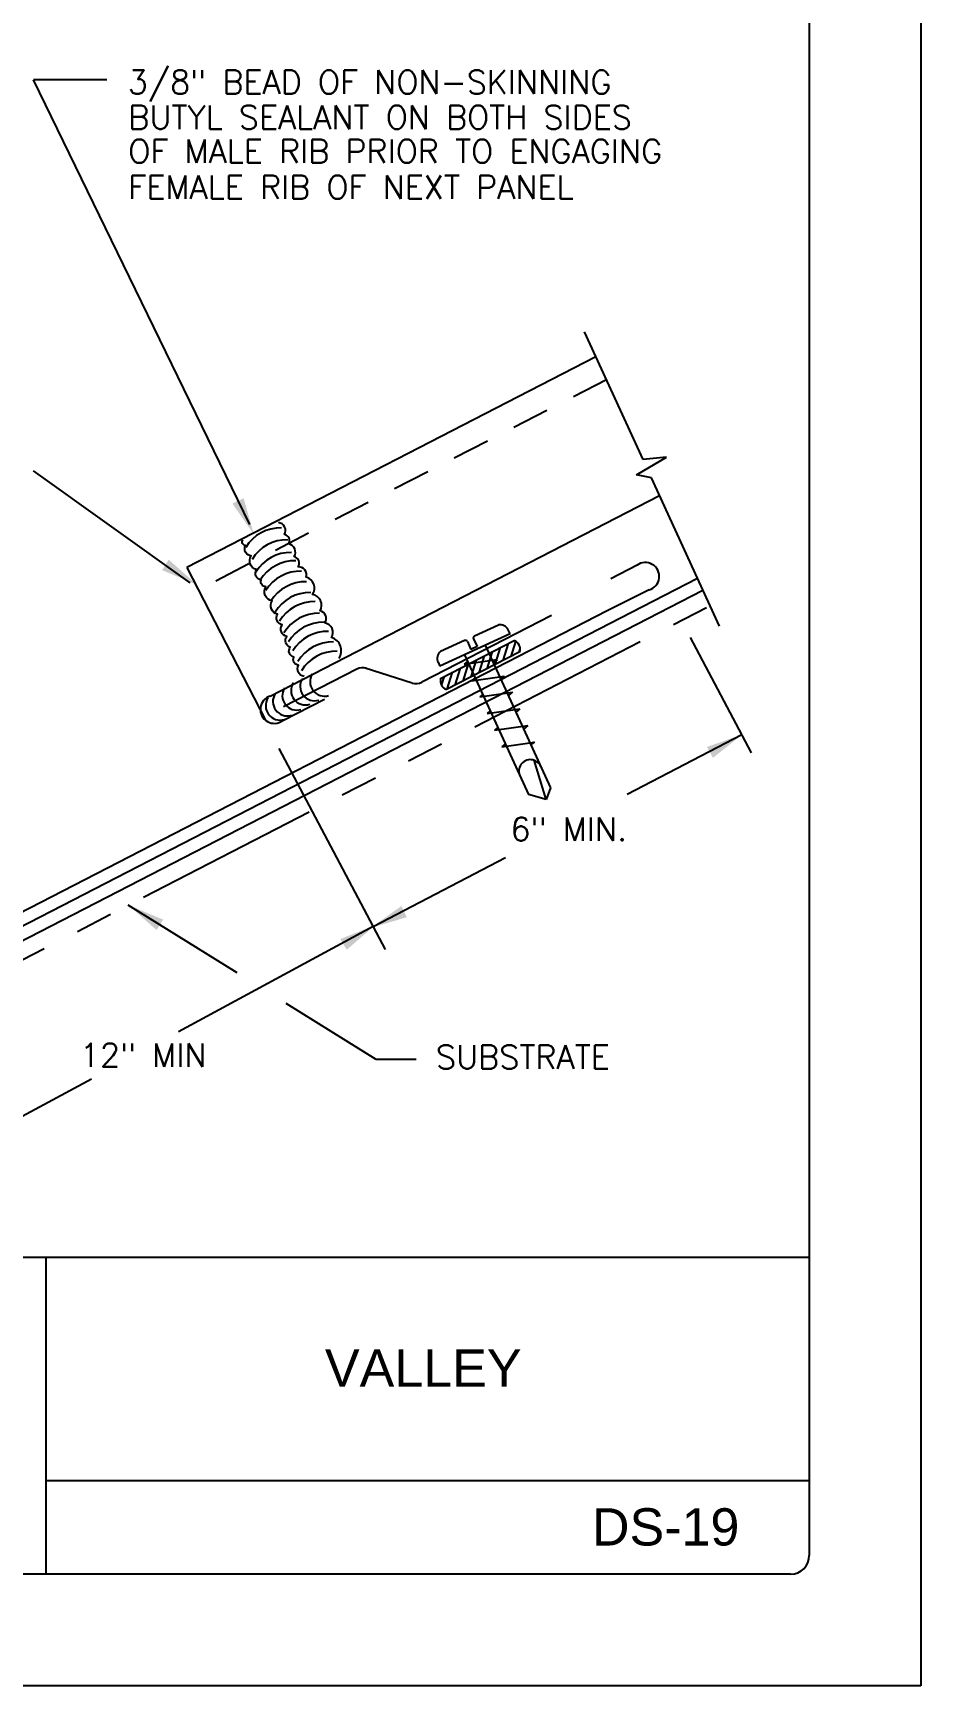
# Model space of a CAD drawing. Extents: x 128.3 to 136.8, y -37.9 to -26.9.
# Drawn here: x 133.82 to 136.8, y -37.85 to -32.31 of the extents above; entities that cross this region are included whole.
import ezdxf
from ezdxf.enums import TextEntityAlignment as Align

# ---------------------------------------------------------------- set-up
doc = ezdxf.new("R2010")
doc.units = 0
doc.header["$LTSCALE"] = 0.5
doc.header["$MEASUREMENT"] = 0
doc.linetypes.add('HIDDEN', pattern=[0.375, 0.25, -0.125])
doc.linetypes.add('PHANTOM', pattern=[2.5, 1.25, -0.25, 0.25, -0.25, 0.25, -0.25])
for name, color, linetype in [('BORDER', 9, 'CONTINUOUS'), ('DIM', 4, 'CONTINUOUS'), ('DWG', 2, 'CONTINUOUS')]:
    doc.layers.add(name, color=color, linetype=linetype)
doc.styles.add('ROMAND', font='romand.shx')
doc.styles.get("Standard").update_dxf_attribs({"font": 'romans.shx'})

msp = doc.modelspace()

# ---------------------------------------------------------------- linework, layer by layer
at = {"layer": 'BORDER'}
for p, q in [((136.8028, -26.8533), (136.8028, -37.8533)), ((136.4278, -27.2908), (136.4278, -37.4158)), ((136.4278, -36.4158), (128.8653, -36.4158)), ((133.8653, -36.4158), (133.8653, -37.4783)), ((136.4278, -37.1658), (133.8653, -37.1658)), ((136.3653, -37.4783), (128.9278, -37.4783)), ((136.8028, -37.8533), (128.3028, -37.8533))]:
    msp.add_line(p, q, dxfattribs=at)
msp.add_arc((136.3653, -37.4158), 0.0625, 270, 0, dxfattribs=at)
at = {"layer": 'DIM', "color": 5}
for p, q in [((134.5503, -33.9578), (133.8233, -32.4665)), ((134.0697, -32.4665), (133.8233, -32.4665)), ((134.3499, -34.1533), (133.8232, -33.7775)), ((136.0275, -34.337), (136.2323, -34.7231)), ((135.8166, -34.8623), (136.2018, -34.6619)), ((134.6471, -34.7096), (135.0045, -35.3836)), ((134.9637, -35.306), (135.4078, -35.0749)), ((134.5071, -35.4616), (134.1419, -35.2343)), ((134.9637, -35.306), (134.3104, -35.6594)), ((134.9737, -35.7518), (134.6722, -35.5642)), ((135.1085, -35.7518), (134.9737, -35.7518)), ((134.0178, -35.8177), (133.309, -36.2012))]:
    msp.add_line(p, q, dxfattribs=at)
for points in [[(134.529, -33.8697), (134.5636, -33.9916), (134.4914, -33.8875)], [(134.2775, -34.0756), (134.3721, -34.1599), (134.2553, -34.1108)], [(136.0843, -34.7039), (136.2038, -34.6617), (136.1044, -34.7404)], [(134.2369, -35.3182), (134.1419, -35.2343), (134.2589, -35.2829)], [(135.0768, -35.275), (134.9553, -35.3109), (135.0586, -35.2376)], [(134.8535, -35.3484), (134.9711, -35.3014), (134.8751, -35.384)]]:
    msp.add_solid(points, dxfattribs=at)
at = {"layer": 'DWG', "color": 46}
for p, q in [((135.8697, -33.7393), (135.6734, -33.3116)), ((135.8478, -33.7912), (135.9487, -33.7316)), ((135.9487, -33.7316), (135.8697, -33.7393)), ((135.8979, -33.8008), (135.8478, -33.7912)), ((136.1263, -34.2987), (135.8979, -33.8008)), ((136.0531, -34.1391), (133.0816, -35.6679)), ((135.3039, -34.3313), (135.3844, -34.2944)), ((135.4234, -34.325), (135.4169, -34.3113)), ((135.4234, -34.325), (135.1876, -34.4332)), ((135.2703, -34.3472), (135.1898, -34.3842)), ((135.1904, -34.4738), (135.4369, -34.3469)), ((135.28, -34.3507), (135.292, -34.3769)), ((135.3126, -34.3675), (135.292, -34.3769)), ((135.3005, -34.341), (135.3126, -34.3675)), ((135.3409, -34.3646), (135.3402, -34.3632)), ((135.3409, -34.3646), (135.5593, -34.8408)), ((135.3731, -34.4277), (135.3915, -34.3703)), ((135.3999, -34.414), (135.4183, -34.3565)), ((135.4267, -34.4002), (135.4428, -34.3499)), ((135.1815, -34.4198), (135.1876, -34.4332)), ((135.4564, -34.3849), (135.2099, -34.5117)), ((135.2658, -34.4829), (135.2842, -34.4255)), ((135.2697, -34.4263), (135.3794, -34.4107)), ((135.281, -34.4171), (135.2697, -34.4263)), ((135.2718, -34.3972), (135.2708, -34.395)), ((135.2718, -34.3972), (135.4856, -34.8633)), ((135.2926, -34.4691), (135.311, -34.4117)), ((135.3194, -34.4553), (135.3379, -34.3979)), ((135.3463, -34.4415), (135.3647, -34.3841)), ((135.3798, -34.4118), (135.3672, -34.4221)), ((135.4536, -34.3864), (135.4574, -34.3744)), ((135.1937, -34.4981), (135.2037, -34.4669)), ((135.2122, -34.5105), (135.2306, -34.4531)), ((135.239, -34.4967), (135.2574, -34.4393)), ((135.2944, -34.4818), (135.4041, -34.4661)), ((135.3063, -34.4721), (135.2944, -34.4818)), ((135.4041, -34.4661), (135.392, -34.476)), ((135.3224, -34.5357), (135.432, -34.5201)), ((135.3318, -34.528), (135.3224, -34.5357)), ((135.432, -34.5201), (135.4176, -34.5319)), ((135.3468, -34.5913), (135.4564, -34.5757)), ((135.357, -34.5829), (135.3468, -34.5913)), ((135.4564, -34.5757), (135.4428, -34.5868)), ((135.3717, -34.6481), (135.4836, -34.6321)), ((135.3828, -34.6391), (135.3717, -34.6481)), ((135.4836, -34.6321), (135.469, -34.644)), ((135.3961, -34.7037), (135.5057, -34.688)), ((135.4086, -34.6935), (135.3961, -34.7037)), ((135.5057, -34.688), (135.4933, -34.6961)), ((135.5442, -34.88), (135.5044, -34.7487)), ((135.5442, -34.88), (135.4856, -34.8633)), ((135.5593, -34.8408), (135.5442, -34.88))]:
    msp.add_line(p, q, dxfattribs=at)
at = {"layer": 'DWG'}
for p, q in [((135.7117, -33.395), (134.3383, -34.1016)), ((134.6183, -34.5333), (135.9254, -33.8608)), ((135.8496, -34.0945), (135.7619, -34.1397)), ((134.3383, -34.1016), (134.6019, -34.6138)), ((133.0816, -35.7159), (136.0709, -34.1779)), ((135.8906, -34.177), (135.7495, -34.2473)), ((135.7495, -34.2473), (133.2161, -35.5508)), ((135.5625, -34.263), (135.1274, -34.4869)), ((134.9089, -34.4429), (134.6625, -34.5696)), ((135.0948, -34.4896), (134.9373, -34.4391)), ((134.6604, -34.6153), (134.8006, -34.5431))]:
    msp.add_line(p, q, dxfattribs=at)
at = {"layer": 'DWG', "color": 46, "linetype": 'HIDDEN'}
msp.add_line((135.7473, -33.4726), (134.3774, -34.1774), dxfattribs=at)
at = {"layer": 'DWG', "linetype": 'PHANTOM'}
msp.add_line((133.0816, -35.7799), (136.0947, -34.2296), dxfattribs=at)
at = {"layer": 'DWG', "color": 46}
for points in [[(134.8487, -34.4062, 0.520567), (134.8241, -34.3373, 0.520567), (134.8019, -34.2881, 0.520567), (134.7859, -34.2475, 0.520567), (134.7601, -34.1922, 0.520567), (134.7392, -34.1344, 0.520567), (134.7121, -34.1, 0.520567), (134.6986, -34.0656, 0.520567), (134.6801, -34.0225, 0.520567), (134.6666, -33.9918, 0.520567), (134.6456, -33.9512)], [(134.7318, -34.4676, -0.520567), (134.7133, -34.4295, -0.520567), (134.6973, -34.4025, -0.520567), (134.685, -34.3693, -0.520567), (134.6739, -34.3336, -0.520567), (134.658, -34.2943, -0.520567), (134.6432, -34.2586, -0.520567), (134.6247, -34.2143, -0.520567), (134.6038, -34.1664, -0.520567), (134.5878, -34.1443, -0.520567), (134.5718, -34.1086, -0.520567), (134.5546, -34.0631, -0.520567), (134.5349, -34.0287, -0.520567), (134.5263, -34.009)]]:
    msp.add_lwpolyline(points, format="xyb", dxfattribs=at)
for centre, radius, start, end in [((134.6526, -34.105), 0.1359, 88.5531, 148.7965), ((134.6736, -34.1451), 0.1359, 88.5531, 148.7965), ((134.6865, -34.1876), 0.1359, 88.5531, 148.7965), ((134.7007, -34.2152), 0.1359, 88.5531, 148.7965), ((134.72, -34.25), 0.1359, 88.5531, 148.7965), ((134.7367, -34.2856), 0.1359, 88.5531, 148.7965), ((134.7507, -34.322), 0.1359, 88.5531, 148.7965), ((134.7657, -34.3523), 0.1359, 88.5531, 148.7965), ((134.7805, -34.3914), 0.1359, 88.5531, 148.7965), ((134.7955, -34.4217), 0.1359, 88.5531, 148.7965), ((134.8105, -34.452), 0.1359, 88.5531, 148.7965), ((135.3895, -34.3243), 0.0304, 25.3784, 99.6054), ((134.8272, -34.4876), 0.1359, 88.5531, 148.7965), ((135.2734, -34.3538), 0.00728, 25.3784, 115.3784), ((135.307, -34.3379), 0.00728, 115.3784, 205.3784), ((135.4255, -34.3768), 0.032, 345.4152, 69.0358), ((134.8395, -34.5187), 0.1359, 88.5531, 148.7965), ((135.2092, -34.4075), 0.0304, 129.6722, 203.8991), ((134.7669, -34.5007), 0.0482, 147.2033, 287.2556), ((134.8001, -34.4854), 0.0482, 147.2033, 287.2556), ((135.2213, -34.4818), 0.032, 165.4152, 249.0358), ((134.6321, -34.578), 0.0468, 107.1518, 307.2992), ((134.6755, -34.5515), 0.0482, 147.2033, 287.2556), ((134.707, -34.5322), 0.0482, 147.2033, 287.2556), ((134.7364, -34.5149), 0.0482, 147.2033, 287.2556), ((134.6512, -34.5657), 0.0482, 147.2033, 287.2556), ((135.4915, -34.7847), 0.0382, 23.7137, 206.9117)]:
    msp.add_arc(centre, radius, start, end, dxfattribs=at)
at = {"layer": 'DWG'}
for centre, radius, start, end in [((135.8774, -34.1321), 0.0468, 286.3892, 126.5366), ((134.9284, -34.4808), 0.0427, 72.2255, 117.2255), ((135.1079, -34.449), 0.0427, 252.2255, 297.2255)]:
    msp.add_arc(centre, radius, start, end, dxfattribs=at)

# ---------------------------------------------------------------- texts
at = {"layer": 'BORDER', "char_height": 0.125, "attachment_point": 5, "style": 'ROMAND'}
for s, insert, width in [('\\pt1.375;{\\fArial|b0|i0|c0|p34;VALLEY}', (135.132, -36.7872), 2.501468), ('\\pt1.375;{\\fArial|b0|i0|c0|p34;DS-19}', (135.9457, -37.3207), 0.609551)]:
    msp.add_mtext(s, dxfattribs=dict(at, insert=insert, width=width))
at = {"layer": 'DIM'}
for s, p in [('3/8" BEAD OF NON-SKINNING', (134.1405, -32.5132)), ('BUTYL SEALANT ON BOTH SIDES', (134.1418, -32.6313)), ('OF MALE RIB PRIOR TO ENGAGING', (134.1418, -32.7453)), ('FEMALE RIB OF NEXT PANEL', (134.1418, -32.8659)), ('SUBSTRATE', (135.1746, -35.7832))]:
    msp.add_text(s, height=0.07875, dxfattribs=at).set_placement(p)
msp.add_text('6" MIN.', height=0.07875, dxfattribs=at).set_placement((135.6206, -34.9794), align=Align.MIDDLE)
msp.add_text('12" MIN', height=0.07875, dxfattribs=at).set_placement((134.1918, -35.7374), align=Align.MIDDLE_CENTER)

doc.saveas('drawing.dxf')
